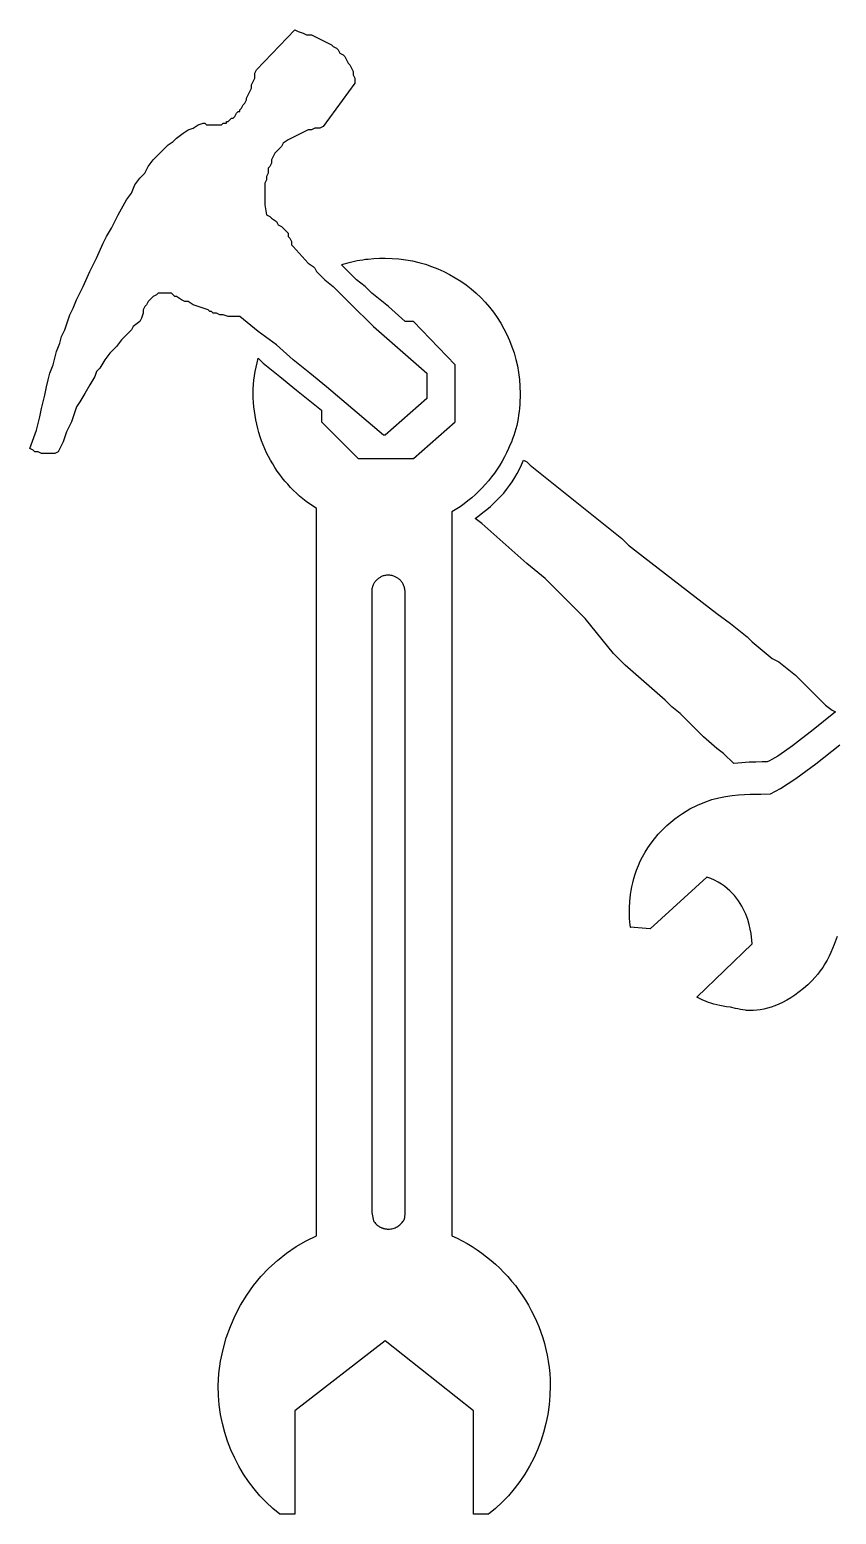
# Model space of a CAD drawing. Extents: x 101.3 to 159.9, y -98.9 to -67.7.
# Drawn here: x 152.067 to 153.73, y -77.47 to -74.408 of the extents above; entities that cross this region are included whole.
import ezdxf

# ---------------------------------------------------------------- set-up
doc = ezdxf.new("R2010")
doc.units = 0
doc.layers.add('BLACK', color=7, linetype='CONTINUOUS')

msp = doc.modelspace()

# ---------------------------------------------------------------- linework, layer by layer
at = {"layer": 'BLACK', "linetype": 'CONTINUOUS'}
for p, q in [((152.534342, -74.49093), (152.613453, -74.408379)), ((152.613453, -74.408379), (152.620331, -74.411818)), ((152.620331, -74.411818), (152.63065, -74.415259)), ((152.63065, -74.415259), (152.63753, -74.418697)), ((152.63753, -74.418697), (152.647848, -74.418697)), ((152.647848, -74.418697), (152.654727, -74.422138)), ((152.654727, -74.422138), (152.661606, -74.425577)), ((152.661606, -74.425577), (152.668485, -74.429016)), ((152.668485, -74.429016), (152.675365, -74.432456)), ((152.675365, -74.432456), (152.682244, -74.435895)), ((152.682244, -74.435895), (152.689123, -74.439336)), ((152.689123, -74.439336), (152.692563, -74.442775)), ((152.692563, -74.442775), (152.699442, -74.446214)), ((152.699442, -74.446214), (152.702881, -74.449654)), ((152.702881, -74.449654), (152.706321, -74.456534)), ((152.706321, -74.456534), (152.7132, -74.459973)), ((152.7132, -74.459973), (152.71664, -74.463411)), ((152.71664, -74.463411), (152.720079, -74.470291)), ((152.720079, -74.470291), (152.723519, -74.477171)), ((152.723519, -74.477171), (152.726959, -74.480609)), ((152.527463, -74.515005), (152.530902, -74.508128)), ((152.530902, -74.497807), (152.534342, -74.49093)), ((152.530902, -74.508128), (152.530902, -74.497807)), ((152.726959, -74.480609), (152.730398, -74.487489)), ((152.730398, -74.487489), (152.733838, -74.494369)), ((152.733838, -74.494369), (152.733838, -74.501248)), ((152.733838, -74.501248), (152.737277, -74.508128)), ((152.737277, -74.508128), (152.737277, -74.518446)), ((152.517144, -74.542524), (152.520584, -74.535644)), ((152.520584, -74.535644), (152.524023, -74.528764)), ((152.524023, -74.521885), (152.527463, -74.515005)), ((152.524023, -74.528764), (152.524023, -74.521885)), ((152.737277, -74.518446), (152.671925, -74.607874)), ((152.499946, -74.573479), (152.503386, -74.57004)), ((152.503386, -74.57004), (152.506825, -74.56316)), ((152.506825, -74.56316), (152.510265, -74.559722)), ((152.510265, -74.559722), (152.513704, -74.552842)), ((152.513704, -74.549401), (152.517144, -74.542524)), ((152.513704, -74.552842), (152.513704, -74.549401)), ((152.413957, -74.604436), (152.424276, -74.600995)), ((152.424276, -74.600995), (152.427715, -74.600995)), ((152.427715, -74.600995), (152.431154, -74.604436)), ((152.462111, -74.604436), (152.46555, -74.600995)), ((152.46555, -74.600995), (152.472429, -74.600995)), ((152.472429, -74.600995), (152.472429, -74.597556)), ((152.472429, -74.597556), (152.475869, -74.597556)), ((152.475869, -74.597556), (152.479308, -74.594117)), ((152.479308, -74.594117), (152.482748, -74.590677)), ((152.482748, -74.590677), (152.486188, -74.590677)), ((152.486188, -74.590677), (152.489627, -74.587238)), ((152.489627, -74.587238), (152.493067, -74.580358)), ((152.493067, -74.580358), (152.496506, -74.576919)), ((152.496506, -74.576919), (152.499946, -74.576919)), ((152.499946, -74.576919), (152.499946, -74.573479)), ((152.362363, -74.638831), (152.369242, -74.631952)), ((152.369242, -74.631952), (152.383, -74.621634)), ((152.383, -74.621634), (152.393319, -74.614754)), ((152.393319, -74.614754), (152.403638, -74.611315)), ((152.403638, -74.611315), (152.413957, -74.604436)), ((152.431154, -74.604436), (152.462111, -74.604436)), ((152.613453, -74.628513), (152.599694, -74.635391)), ((152.627211, -74.621634), (152.613453, -74.628513)), ((152.640969, -74.614754), (152.627211, -74.621634)), ((152.647848, -74.614754), (152.640969, -74.614754)), ((152.654727, -74.611315), (152.647848, -74.614754)), ((152.665046, -74.611315), (152.654727, -74.611315)), ((152.671925, -74.607874), (152.665046, -74.611315)), ((152.331407, -74.666348), (152.341725, -74.656029)), ((152.341725, -74.656029), (152.352044, -74.645711)), ((152.352044, -74.645711), (152.362363, -74.638831)), ((152.572177, -74.662909), (152.568738, -74.669786)), ((152.575617, -74.659468), (152.572177, -74.662909)), ((152.582496, -74.652588), (152.575617, -74.659468)), ((152.585935, -74.64915), (152.582496, -74.652588)), ((152.589376, -74.64227), (152.585935, -74.64915)), ((152.599694, -74.635391), (152.589376, -74.64227)), ((152.30389, -74.704182), (152.310769, -74.690425)), ((152.310769, -74.690425), (152.321088, -74.676666)), ((152.321088, -74.676666), (152.331407, -74.666348)), ((152.561859, -74.690425), (152.558419, -74.693864)), ((152.558419, -74.693864), (152.558419, -74.704182)), ((152.565298, -74.683546), (152.561859, -74.690425)), ((152.568738, -74.669786), (152.565298, -74.676666)), ((152.565298, -74.676666), (152.565298, -74.683546)), ((152.283252, -74.72826), (152.293571, -74.714503)), ((152.293571, -74.714503), (152.30389, -74.704182)), ((152.55498, -74.717942), (152.55154, -74.724821)), ((152.558419, -74.704182), (152.55498, -74.711062)), ((152.55498, -74.711062), (152.55498, -74.717942)), ((152.266054, -74.759217), (152.276373, -74.745458)), ((152.276373, -74.745458), (152.283252, -74.72826)), ((152.55154, -74.724821), (152.55154, -74.769535)), ((152.248857, -74.790172), (152.266054, -74.759217)), ((152.55154, -74.769535), (152.55498, -74.790172)), ((152.235099, -74.81769), (152.248857, -74.790172)), ((152.55498, -74.790172), (152.561859, -74.793613)), ((152.561859, -74.793613), (152.565298, -74.797051)), ((152.565298, -74.797051), (152.575617, -74.803931)), ((152.575617, -74.803931), (152.579057, -74.810811)), ((152.579057, -74.810811), (152.585935, -74.814249)), ((152.585935, -74.814249), (152.592815, -74.821129)), ((152.2179, -74.848645), (152.22478, -74.834888)), ((152.22478, -74.834888), (152.235099, -74.81769)), ((152.592815, -74.821129), (152.596254, -74.824568)), ((152.596254, -74.824568), (152.599694, -74.828008)), ((152.599694, -74.828008), (152.599694, -74.834888)), ((152.599694, -74.834888), (152.603134, -74.838327)), ((152.603134, -74.838327), (152.606573, -74.845206)), ((152.606573, -74.845206), (152.606573, -74.852086)), ((152.204142, -74.879602), (152.2179, -74.848645)), ((152.606573, -74.852086), (152.610013, -74.855525)), ((152.610013, -74.855525), (152.640969, -74.889921)), ((152.176626, -74.938076), (152.190384, -74.907119)), ((152.190384, -74.907119), (152.204142, -74.879602)), ((152.640969, -74.889921), (152.651288, -74.8968)), ((152.651288, -74.8968), (152.654727, -74.900239)), ((152.654727, -74.900239), (152.658167, -74.907119)), ((152.658167, -74.907119), (152.675365, -74.924317)), ((152.709761, -74.893359), (152.71496, -74.891504)), ((152.723519, -74.907119), (152.709761, -74.893359)), ((152.71496, -74.891504), (152.720234, -74.889806)), ((152.720234, -74.889806), (152.725579, -74.888258)), ((152.740717, -74.924317), (152.723519, -74.907119)), ((152.725579, -74.888258), (152.730989, -74.886856)), ((152.730989, -74.886856), (152.73646, -74.885596)), ((152.73646, -74.885596), (152.741987, -74.884472)), ((152.741987, -74.884472), (152.747563, -74.883478)), ((152.747563, -74.883478), (152.753185, -74.88261)), ((152.753185, -74.88261), (152.758848, -74.881864)), ((152.758848, -74.881864), (152.764545, -74.881233)), ((152.764545, -74.881233), (152.776026, -74.880299)), ((152.776026, -74.880299), (152.787588, -74.879768)), ((152.787588, -74.879768), (152.79919, -74.8796)), ((152.79919, -74.8796), (152.813607, -74.87996)), ((152.813607, -74.87996), (152.827826, -74.881029)), ((152.827826, -74.881029), (152.841829, -74.882789)), ((152.841829, -74.882789), (152.8556, -74.885223)), ((152.8556, -74.885223), (152.869122, -74.888315)), ((152.869122, -74.888315), (152.882377, -74.892048)), ((152.882377, -74.892048), (152.895349, -74.896404)), ((152.895349, -74.896404), (152.90802, -74.901366)), ((152.90802, -74.901366), (152.920374, -74.906918)), ((152.920374, -74.906918), (152.932394, -74.913043)), ((152.162867, -74.965592), (152.176626, -74.938076)), ((152.675365, -74.924317), (152.692563, -74.938076)), ((152.692563, -74.938076), (152.709761, -74.955274)), ((152.757915, -74.938074), (152.740717, -74.924317)), ((152.764794, -74.944953), (152.757915, -74.938074)), ((152.932394, -74.913043), (152.944062, -74.919723)), ((152.944062, -74.919723), (152.955362, -74.926941)), ((152.955362, -74.926941), (152.966276, -74.934681)), ((152.966276, -74.934681), (152.976788, -74.942926)), ((152.155988, -74.98279), (152.162867, -74.965592)), ((152.310769, -74.969031), (152.307329, -74.97591)), ((152.314209, -74.965592), (152.310769, -74.969031)), ((152.317648, -74.962151), (152.314209, -74.965592)), ((152.321088, -74.958712), (152.317648, -74.962151)), ((152.327967, -74.955274), (152.321088, -74.958712)), ((152.331407, -74.951833), (152.327967, -74.955274)), ((152.358923, -74.951833), (152.331407, -74.951833)), ((152.362363, -74.955274), (152.358923, -74.951833)), ((152.365803, -74.958712), (152.362363, -74.955274)), ((152.369242, -74.958712), (152.365803, -74.958712)), ((152.379561, -74.965592), (152.369242, -74.958712)), ((152.38644, -74.969031), (152.379561, -74.965592)), ((152.393319, -74.969031), (152.38644, -74.969031)), ((152.403638, -74.97591), (152.393319, -74.969031)), ((152.709761, -74.955274), (152.726959, -74.972471)), ((152.771673, -74.951833), (152.764794, -74.944953)), ((152.788871, -74.965592), (152.771673, -74.951833)), ((152.806069, -74.979351), (152.788871, -74.965592)), ((152.976788, -74.942926), (152.98688, -74.951658)), ((152.98688, -74.951658), (152.996536, -74.96086)), ((152.996536, -74.96086), (153.005738, -74.970516)), ((152.13879, -75.027504), (152.149109, -74.996547)), ((152.149109, -74.996547), (152.155988, -74.98279)), ((152.30045, -74.993108), (152.297011, -75.003426)), ((152.30389, -74.979349), (152.30045, -74.986228)), ((152.30045, -74.986228), (152.30045, -74.993108)), ((152.307329, -74.97591), (152.30389, -74.979349)), ((152.413957, -74.979349), (152.403638, -74.97591)), ((152.424276, -74.98279), (152.413957, -74.979349)), ((152.434594, -74.986228), (152.424276, -74.98279)), ((152.438034, -74.989669), (152.434594, -74.986228)), ((152.441473, -74.989669), (152.438034, -74.989669)), ((152.444912, -74.993108), (152.441473, -74.989669)), ((152.451792, -74.993108), (152.444912, -74.993108)), ((152.458671, -74.996547), (152.451792, -74.993108)), ((152.46555, -74.996547), (152.458671, -74.996547)), ((152.475869, -74.999988), (152.46555, -74.996547)), ((152.499946, -74.999988), (152.475869, -74.999988)), ((152.537782, -75.030943), (152.499946, -74.999988)), ((152.726959, -74.972471), (152.733838, -74.979349)), ((152.733838, -74.979349), (152.744157, -74.989669)), ((152.744157, -74.989669), (152.757915, -75.003426)), ((152.840465, -75.010308), (152.806069, -74.979351)), ((153.005738, -74.970516), (153.01447, -74.980608)), ((153.01447, -74.980608), (153.022715, -74.99112)), ((153.022715, -74.99112), (153.030455, -75.002034)), ((152.131911, -75.041263), (152.13879, -75.027504)), ((152.276373, -75.027504), (152.269494, -75.034384)), ((152.279813, -75.020624), (152.276373, -75.027504)), ((152.293571, -75.010306), (152.279813, -75.020624)), ((152.297011, -75.003426), (152.293571, -75.010306)), ((152.757915, -75.003426), (152.775113, -75.020624)), ((152.775113, -75.020624), (152.885179, -75.116932)), ((152.857663, -75.010308), (152.840465, -75.010308)), ((152.943652, -75.099736), (152.857663, -75.010308)), ((153.030455, -75.002034), (153.037673, -75.013334)), ((153.037673, -75.013334), (153.044353, -75.025002)), ((153.044353, -75.025002), (153.050478, -75.037021)), ((152.121592, -75.072218), (152.128471, -75.05502)), ((152.128471, -75.05502), (152.131911, -75.041263)), ((152.255735, -75.048141), (152.245417, -75.0619)), ((152.269494, -75.034384), (152.255735, -75.048141)), ((152.575617, -75.058461), (152.537782, -75.030943)), ((152.610013, -75.089416), (152.575617, -75.058461)), ((153.050478, -75.037021), (153.05603, -75.049375)), ((153.05603, -75.049375), (153.060992, -75.062047)), ((152.114713, -75.099734), (152.118152, -75.085977)), ((152.118152, -75.085977), (152.121592, -75.072218)), ((152.221339, -75.089416), (152.211022, -75.106614)), ((152.231658, -75.075659), (152.221339, -75.089416)), ((152.245417, -75.0619), (152.231658, -75.075659)), ((152.535363, -75.095006), (152.537782, -75.085977)), ((152.537782, -75.085977), (152.5481, -75.096296)), ((152.644408, -75.116932), (152.610013, -75.089416)), ((153.060992, -75.062047), (153.065349, -75.075018)), ((153.065349, -75.075018), (153.069081, -75.088274)), ((153.069081, -75.088274), (153.072173, -75.101795)), ((152.104394, -75.130691), (152.107834, -75.116932)), ((152.107834, -75.116932), (152.114713, -75.099734)), ((152.204142, -75.113494), (152.200703, -75.123812)), ((152.211022, -75.106614), (152.204142, -75.113494)), ((152.528914, -75.131121), (152.530043, -75.122092)), ((152.530043, -75.122092), (152.531494, -75.113063)), ((152.531494, -75.113063), (152.533267, -75.104034)), ((152.533267, -75.104034), (152.535363, -75.095006)), ((152.5481, -75.096296), (152.582496, -75.123812)), ((152.678804, -75.144451), (152.644408, -75.116932)), ((152.885179, -75.116932), (152.885179, -75.168526)), ((152.943652, -75.216681), (152.943652, -75.099736)), ((153.072173, -75.101795), (153.074608, -75.115566)), ((153.074608, -75.115566), (153.076368, -75.12957)), ((152.097515, -75.161648), (152.100954, -75.144451)), ((152.100954, -75.144451), (152.104394, -75.130691)), ((152.190384, -75.14101), (152.180065, -75.158208)), ((152.200703, -75.123812), (152.190384, -75.14101)), ((152.527463, -75.158208), (152.527624, -75.149179)), ((152.527624, -75.149179), (152.528108, -75.14015)), ((152.528108, -75.14015), (152.528914, -75.131121)), ((152.582496, -75.123812), (152.616892, -75.151328)), ((152.616892, -75.151328), (152.651288, -75.178844)), ((152.79575, -75.244197), (152.678804, -75.144451)), ((153.076368, -75.12957), (153.077436, -75.143788)), ((153.077436, -75.143788), (153.077796, -75.158206)), ((152.090636, -75.189165), (152.094075, -75.175406)), ((152.094075, -75.175406), (152.097515, -75.161648)), ((152.169746, -75.175406), (152.162867, -75.185724)), ((152.180065, -75.158208), (152.169746, -75.175406)), ((152.527614, -75.167528), (152.527463, -75.158208)), ((152.528062, -75.176782), (152.527614, -75.167528)), ((152.528804, -75.185965), (152.528062, -75.176782)), ((152.651288, -75.178844), (152.668485, -75.192603)), ((152.885179, -75.168526), (152.79919, -75.244197)), ((153.077048, -75.18106), (153.076452, -75.188517)), ((153.077467, -75.173523), (153.077048, -75.18106)), ((153.077715, -75.165904), (153.077467, -75.173523)), ((153.077796, -75.158206), (153.077715, -75.165904)), ((152.080317, -75.233879), (152.087196, -75.206363)), ((152.087196, -75.206363), (152.090636, -75.189165)), ((152.159428, -75.196044), (152.152548, -75.216681)), ((152.162867, -75.185724), (152.159428, -75.196044)), ((152.529835, -75.195069), (152.528804, -75.185965)), ((152.53115, -75.204091), (152.529835, -75.195069)), ((152.532746, -75.213024), (152.53115, -75.204091)), ((152.534618, -75.221862), (152.532746, -75.213024)), ((152.668485, -75.192603), (152.668485, -75.216681)), ((153.073558, -75.210404), (153.072207, -75.217538)), ((153.074713, -75.203189), (153.073558, -75.210404)), ((153.075676, -75.195893), (153.074713, -75.203189)), ((153.076452, -75.188517), (153.075676, -75.195893)), ((152.066558, -75.271714), (152.080317, -75.233879)), ((152.14223, -75.237318), (152.13535, -75.257957)), ((152.152548, -75.216681), (152.14223, -75.237318)), ((152.536761, -75.230601), (152.534618, -75.221862)), ((152.539171, -75.239233), (152.536761, -75.230601)), ((152.541844, -75.247754), (152.539171, -75.239233)), ((152.668485, -75.216681), (152.744157, -75.292352)), ((152.79919, -75.244197), (152.79575, -75.244197)), ((152.857663, -75.292352), (152.943652, -75.216681)), ((153.066924, -75.238458), (153.064737, -75.24527)), ((153.068895, -75.231565), (153.066924, -75.238458)), ((153.070654, -75.224592), (153.068895, -75.231565)), ((153.072207, -75.217538), (153.070654, -75.224592)), ((152.073438, -75.275154), (152.066558, -75.271714)), ((152.076877, -75.278593), (152.073438, -75.275154)), ((152.13535, -75.257957), (152.125032, -75.278593)), ((152.544775, -75.256158), (152.541844, -75.247754)), ((152.54796, -75.264439), (152.544775, -75.256158)), ((152.551394, -75.272591), (152.54796, -75.264439)), ((152.555073, -75.28061), (152.551394, -75.272591)), ((153.053719, -75.271711), (153.049689, -75.280659)), ((153.056824, -75.265222), (153.053719, -75.271711)), ((153.059691, -75.258652), (153.056824, -75.265222)), ((153.062327, -75.252001), (153.059691, -75.258652)), ((153.064737, -75.24527), (153.062327, -75.252001)), ((152.083757, -75.278593), (152.076877, -75.278593)), ((152.090636, -75.282034), (152.083757, -75.278593)), ((152.118152, -75.282034), (152.090636, -75.282034)), ((152.125032, -75.278593), (152.118152, -75.282034)), ((152.558993, -75.288488), (152.555073, -75.28061)), ((152.563149, -75.296221), (152.558993, -75.288488)), ((152.567537, -75.303803), (152.563149, -75.296221)), ((152.572152, -75.311228), (152.567537, -75.303803)), ((152.744157, -75.292352), (152.857663, -75.292352)), ((153.040682, -75.29805), (153.035715, -75.306484)), ((153.045342, -75.28944), (153.040682, -75.29805)), ((153.049689, -75.280659), (153.045342, -75.28944)), ((153.076298, -75.314509), (153.080645, -75.305307)), ((153.080645, -75.305307), (153.084675, -75.295793)), ((153.084675, -75.295793), (153.091555, -75.299232)), ((153.091555, -75.299232), (153.098433, -75.306111)), ((153.098433, -75.306111), (153.132829, -75.333628)), ((152.57699, -75.318491), (152.572152, -75.311228)), ((152.582046, -75.325586), (152.57699, -75.318491)), ((152.587317, -75.332506), (152.582046, -75.325586)), ((152.592798, -75.339247), (152.587317, -75.332506)), ((153.01902, -75.330676), (153.012874, -75.338353)), ((153.024879, -75.322801), (153.01902, -75.330676)), ((153.030446, -75.314736), (153.024879, -75.322801)), ((153.035715, -75.306484), (153.030446, -75.314736)), ((153.061402, -75.340341), (153.066671, -75.332016)), ((153.066671, -75.332016), (153.071638, -75.323409)), ((153.071638, -75.323409), (153.076298, -75.314509)), ((153.132829, -75.333628), (153.167225, -75.361144)), ((152.598483, -75.345803), (152.592798, -75.339247)), ((152.60437, -75.352168), (152.598483, -75.345803)), ((152.610453, -75.358337), (152.60437, -75.352168)), ((152.616729, -75.364304), (152.610453, -75.358337)), ((152.623191, -75.370062), (152.616729, -75.364304)), ((152.985519, -75.366998), (152.978012, -75.373618)), ((152.992763, -75.360157), (152.985519, -75.366998)), ((152.999741, -75.353099), (152.992763, -75.360157)), ((153.006446, -75.345829), (152.999741, -75.353099)), ((153.012874, -75.338353), (153.006446, -75.345829)), ((153.037402, -75.371022), (153.04383, -75.363725)), ((153.04383, -75.363725), (153.049976, -75.356185)), ((153.049976, -75.356185), (153.055835, -75.348394)), ((153.055835, -75.348394), (153.061402, -75.340341)), ((153.167225, -75.361144), (153.201621, -75.38866)), ((152.629838, -75.375607), (152.623191, -75.370062)), ((152.636663, -75.380933), (152.629838, -75.375607)), ((152.643662, -75.386035), (152.636663, -75.380933)), ((152.650832, -75.390905), (152.643662, -75.386035)), ((152.658167, -75.39554), (152.650832, -75.390905)), ((152.658167, -76.895197), (152.658167, -75.39554)), ((152.953971, -75.392097), (152.936773, -75.402415)), ((152.962233, -75.386172), (152.953971, -75.392097)), ((152.970249, -75.380011), (152.962233, -75.386172)), ((152.978012, -75.373618), (152.970249, -75.380011)), ((153.001205, -75.404234), (153.008968, -75.397994)), ((153.008968, -75.397994), (153.016475, -75.391564)), ((153.016475, -75.391564), (153.023719, -75.384931)), ((153.023719, -75.384931), (153.030696, -75.378087)), ((153.030696, -75.378087), (153.037402, -75.371022)), ((153.201621, -75.38866), (153.218819, -75.402419)), ((152.936773, -75.402415), (152.936773, -76.847044)), ((152.984927, -75.416179), (152.99319, -75.410292)), ((152.998686, -75.426497), (152.984927, -75.416179)), ((152.99319, -75.410292), (153.001205, -75.404234)), ((153.029642, -75.454013), (152.998686, -75.426497)), ((153.218819, -75.402419), (153.236017, -75.416179)), ((153.236017, -75.416179), (153.253214, -75.429938)), ((153.060598, -75.481529), (153.029642, -75.454013)), ((153.253214, -75.429938), (153.270413, -75.443697)), ((153.270413, -75.443697), (153.28761, -75.457456)), ((153.28761, -75.457456), (153.29449, -75.464336)), ((153.091555, -75.509046), (153.060598, -75.481529)), ((153.29449, -75.464336), (153.297929, -75.467774)), ((153.297929, -75.467774), (153.301369, -75.471213)), ((153.301369, -75.471213), (153.332325, -75.49529)), ((153.12939, -75.540007), (153.091555, -75.509046)), ((153.332325, -75.49529), (153.483667, -75.612237)), ((152.776271, -75.550482), (152.775494, -75.551921)), ((152.777114, -75.549078), (152.776271, -75.550482)), ((152.778024, -75.547712), (152.777114, -75.549078)), ((152.778997, -75.546387), (152.778024, -75.547712)), ((152.780034, -75.545106), (152.778997, -75.546387)), ((152.781132, -75.543872), (152.780034, -75.545106)), ((152.78229, -75.542688), (152.781132, -75.543872)), ((152.783508, -75.541558), (152.78229, -75.542688)), ((152.784784, -75.540485), (152.783508, -75.541558)), ((152.786117, -75.539471), (152.784784, -75.540485)), ((152.787504, -75.538521), (152.786117, -75.539471)), ((152.788946, -75.537637), (152.787504, -75.538521)), ((152.790441, -75.536822), (152.788946, -75.537637)), ((152.791988, -75.536079), (152.790441, -75.536822)), ((152.793585, -75.535412), (152.791988, -75.536079)), ((152.795231, -75.534823), (152.793585, -75.535412)), ((152.796925, -75.534317), (152.795231, -75.534823)), ((152.798666, -75.533896), (152.796925, -75.534317)), ((152.800452, -75.533562), (152.798666, -75.533896)), ((152.802282, -75.53332), (152.800452, -75.533562)), ((152.804154, -75.533173), (152.802282, -75.53332)), ((152.806069, -75.533123), (152.804154, -75.533173)), ((152.807681, -75.533163), (152.806069, -75.533123)), ((152.809289, -75.533283), (152.807681, -75.533163)), ((152.810892, -75.53348), (152.809289, -75.533283)), ((152.812484, -75.533755), (152.810892, -75.53348)), ((152.814065, -75.534104), (152.812484, -75.533755)), ((152.815629, -75.534529), (152.814065, -75.534104)), ((152.817175, -75.535026), (152.815629, -75.534529)), ((152.818699, -75.535595), (152.817175, -75.535026)), ((152.820197, -75.536235), (152.818699, -75.535595)), ((152.821667, -75.536944), (152.820197, -75.536235)), ((152.823106, -75.537721), (152.821667, -75.536944)), ((152.82451, -75.538565), (152.823106, -75.537721)), ((152.825876, -75.539474), (152.82451, -75.538565)), ((152.827201, -75.540448), (152.825876, -75.539474)), ((152.828482, -75.541484), (152.827201, -75.540448)), ((152.829716, -75.542582), (152.828482, -75.541484)), ((152.830899, -75.543741), (152.829716, -75.542582)), ((152.832029, -75.544959), (152.830899, -75.543741)), ((152.833103, -75.546235), (152.832029, -75.544959)), ((152.834116, -75.547567), (152.833103, -75.546235)), ((152.835067, -75.548955), (152.834116, -75.547567)), ((152.835951, -75.550397), (152.835067, -75.548955)), ((152.836766, -75.551892), (152.835951, -75.550397)), ((153.184423, -75.595039), (153.12939, -75.540007)), ((152.771713, -75.565907), (152.771673, -75.567519)), ((152.771673, -75.567519), (152.771673, -76.847044)), ((152.771832, -75.564298), (152.771713, -75.565907)), ((152.77203, -75.562696), (152.771832, -75.564298)), ((152.772304, -75.561103), (152.77203, -75.562696)), ((152.772654, -75.559523), (152.772304, -75.561103)), ((152.773079, -75.557958), (152.772654, -75.559523)), ((152.773576, -75.556413), (152.773079, -75.557958)), ((152.774145, -75.554889), (152.773576, -75.556413)), ((152.774785, -75.553391), (152.774145, -75.554889)), ((152.775494, -75.551921), (152.774785, -75.553391)), ((152.837509, -75.553439), (152.836766, -75.551892)), ((152.838176, -75.555035), (152.837509, -75.553439)), ((152.838764, -75.556682), (152.838176, -75.555035)), ((152.839271, -75.558375), (152.838764, -75.556682)), ((152.839692, -75.560116), (152.839271, -75.558375)), ((152.840025, -75.561902), (152.839692, -75.560116)), ((152.840267, -75.563732), (152.840025, -75.561902)), ((152.840415, -75.565605), (152.840267, -75.563732)), ((152.840465, -75.567519), (152.840415, -75.565605)), ((152.840465, -76.847044), (152.840465, -75.567519)), ((153.21194, -75.622555), (153.184423, -75.595039)), ((153.483667, -75.612237), (153.511183, -75.632874)), ((153.270413, -75.694786), (153.21194, -75.622555)), ((153.511183, -75.632874), (153.528381, -75.646633)), ((153.528381, -75.646633), (153.545579, -75.660392)), ((153.545579, -75.660392), (153.555898, -75.67071)), ((153.555898, -75.67071), (153.576536, -75.687909)), ((153.29449, -75.718863), (153.270413, -75.694786)), ((153.576536, -75.687909), (153.597173, -75.705106)), ((153.322006, -75.742941), (153.29449, -75.718863)), ((153.597173, -75.705106), (153.604052, -75.708545)), ((153.604052, -75.708545), (153.610932, -75.711984)), ((153.610932, -75.711984), (153.628129, -75.725743)), ((153.628129, -75.725743), (153.645328, -75.739502)), ((153.349523, -75.767019), (153.322006, -75.742941)), ((153.645328, -75.739502), (153.659086, -75.753262)), ((153.659086, -75.753262), (153.693481, -75.787658)), ((153.37704, -75.791096), (153.349523, -75.767019)), ((153.390798, -75.804855), (153.37704, -75.791096)), ((153.693481, -75.787658), (153.70724, -75.801417)), ((153.407996, -75.818614), (153.390798, -75.804855)), ((153.418315, -75.828933), (153.407996, -75.818614)), ((153.727877, -75.815174), (153.678756, -75.854514)), ((153.70724, -75.801417), (153.720998, -75.811735)), ((153.720998, -75.811735), (153.727877, -75.815174)), ((153.445832, -75.856449), (153.418315, -75.828933)), ((153.456151, -75.866767), (153.445832, -75.856449)), ((153.678756, -75.854514), (153.657863, -75.870798)), ((153.483667, -75.890845), (153.456151, -75.866767)), ((153.639308, -75.884826), (153.623011, -75.896595)), ((153.657863, -75.870798), (153.639308, -75.884826)), ((153.687668, -75.921818), (153.737282, -75.883154)), ((153.497425, -75.901163), (153.483667, -75.890845)), ((153.518063, -75.9218), (153.497425, -75.901163)), ((153.56353, -75.918415), (153.556825, -75.918543)), ((153.576536, -75.918361), (153.56353, -75.918415)), ((153.586855, -75.918361), (153.576536, -75.918361)), ((153.591613, -75.916144), (153.586855, -75.918361)), ((153.596864, -75.913363), (153.591613, -75.916144)), ((153.60889, -75.906108), (153.596864, -75.913363)), ((153.623011, -75.896595), (153.60889, -75.906108)), ((153.526783, -75.920665), (153.518063, -75.9218)), ((153.534938, -75.919812), (153.526783, -75.920665)), ((153.54261, -75.919201), (153.534938, -75.919812)), ((153.549879, -75.918791), (153.54261, -75.919201)), ((153.556825, -75.918543), (153.549879, -75.918791)), ((153.646503, -75.952113), (153.687668, -75.921818)), ((153.593734, -75.983708), (153.61484, -75.973068)), ((153.61484, -75.973068), (153.646503, -75.952113)), ((153.427965, -76.015225), (153.443306, -76.007409)), ((153.443306, -76.007409), (153.458345, -76.001065)), ((153.458345, -76.001065), (153.473046, -75.996036)), ((153.473046, -75.996036), (153.487374, -75.992165)), ((153.487374, -75.992165), (153.501295, -75.989298)), ((153.501295, -75.989298), (153.514772, -75.987277)), ((153.514772, -75.987277), (153.52777, -75.985946)), ((153.52777, -75.985946), (153.540255, -75.985149)), ((153.540255, -75.985149), (153.55219, -75.984729)), ((153.55219, -75.984729), (153.574272, -75.9844)), ((153.574272, -75.9844), (153.593734, -75.983708)), ((153.38852, -76.042225), (153.396516, -76.035894)), ((153.396516, -76.035894), (153.404463, -76.030048)), ((153.404463, -76.030048), (153.412356, -76.024668)), ((153.412356, -76.024668), (153.420192, -76.019733)), ((153.420192, -76.019733), (153.427965, -76.015225)), ((153.354856, -76.076575), (153.362663, -76.067326)), ((153.362663, -76.067326), (153.371194, -76.058145)), ((153.371194, -76.058145), (153.38048, -76.04906)), ((153.38048, -76.04906), (153.38852, -76.042225)), ((153.335474, -76.104481), (153.341292, -76.095178)), ((153.341292, -76.095178), (153.347743, -76.085868)), ((153.347743, -76.085868), (153.354856, -76.076575)), ((153.317898, -76.141092), (153.321498, -76.13208)), ((153.321498, -76.13208), (153.325607, -76.122958)), ((153.325607, -76.122958), (153.330255, -76.113749)), ((153.330255, -76.113749), (153.335474, -76.104481)), ((153.309836, -76.167199), (153.312098, -76.158677)), ((153.312098, -76.158677), (153.314774, -76.149966)), ((153.314774, -76.149966), (153.317898, -76.141092)), ((153.463029, -76.155687), (153.346084, -76.262313)), ((153.471164, -76.158776), (153.463029, -76.155687)), ((153.47881, -76.16222), (153.471164, -76.158776)), ((153.485982, -76.165992), (153.47881, -76.16222)), ((153.303686, -76.206071), (153.305239, -76.191373)), ((153.305239, -76.191373), (153.306438, -76.183573)), ((153.306438, -76.183573), (153.30796, -76.175506)), ((153.30796, -76.175506), (153.309836, -76.167199)), ((153.492696, -76.170063), (153.485982, -76.165992)), ((153.498966, -76.174407), (153.492696, -76.170063)), ((153.504808, -76.178995), (153.498966, -76.174407)), ((153.510237, -76.1838), (153.504808, -76.178995)), ((153.515268, -76.188793), (153.510237, -76.1838)), ((153.519916, -76.193948), (153.515268, -76.188793)), ((153.303055, -76.219394), (153.303686, -76.206071)), ((153.3031, -76.231134), (153.303055, -76.219394)), ((153.524196, -76.199236), (153.519916, -76.193948)), ((153.528124, -76.20463), (153.524196, -76.199236)), ((153.531714, -76.210103), (153.528124, -76.20463)), ((153.534981, -76.215625), (153.531714, -76.210103)), ((153.537941, -76.22117), (153.534981, -76.215625)), ((153.540609, -76.226711), (153.537941, -76.22117)), ((153.303572, -76.241086), (153.3031, -76.231134)), ((153.304815, -76.254797), (153.303572, -76.241086)), ((153.305092, -76.258143), (153.304815, -76.254797)), ((153.543, -76.232218), (153.540609, -76.226711)), ((153.54701, -76.243024), (153.543, -76.232218)), ((153.550094, -76.253366), (153.54701, -76.243024)), ((153.552371, -76.263023), (153.550094, -76.253366)), ((153.304809, -76.258874), (153.305035, -76.258848)), ((153.346084, -76.262313), (153.304809, -76.258874)), ((153.305035, -76.258848), (153.305092, -76.258143)), ((153.553963, -76.271773), (153.552371, -76.263023)), ((153.554991, -76.279394), (153.553963, -76.271773)), ((153.555576, -76.285666), (153.554991, -76.279394)), ((153.555898, -76.29327), (153.555576, -76.285666)), ((153.731478, -76.278008), (153.725539, -76.294575)), ((153.442392, -76.403337), (153.555898, -76.29327)), ((153.718633, -76.310899), (153.714793, -76.318895)), ((153.725539, -76.294575), (153.718633, -76.310899)), ((153.701597, -76.341855), (153.696607, -76.349065)), ((153.706284, -76.334403), (153.701597, -76.341855)), ((153.710679, -76.32674), (153.706284, -76.334403)), ((153.714793, -76.318895), (153.710679, -76.32674)), ((153.670736, -76.377572), (153.66184, -76.385427)), ((153.679723, -76.368941), (153.670736, -76.377572)), ((153.685681, -76.362638), (153.679723, -76.368941)), ((153.691305, -76.356003), (153.685681, -76.362638)), ((153.696607, -76.349065), (153.691305, -76.356003)), ((153.447336, -76.406078), (153.442392, -76.403337)), ((153.453275, -76.40896), (153.447336, -76.406078)), ((153.635796, -76.404639), (153.627364, -76.409693)), ((153.64436, -76.398931), (153.635796, -76.404639)), ((153.653045, -76.392537), (153.64436, -76.398931)), ((153.66184, -76.385427), (153.653045, -76.392537)), ((153.461309, -76.412366), (153.453275, -76.40896)), ((153.466062, -76.414152), (153.461309, -76.412366)), ((153.471279, -76.415933), (153.466062, -76.414152)), ((153.476939, -76.417664), (153.471279, -76.415933)), ((153.483022, -76.419299), (153.476939, -76.417664)), ((153.489508, -76.420793), (153.483022, -76.419299)), ((153.496377, -76.4221), (153.489508, -76.420793)), ((153.503609, -76.423175), (153.496377, -76.4221)), ((153.511183, -76.423974), (153.503609, -76.423175)), ((153.521502, -76.4265), (153.511183, -76.423974)), ((153.526662, -76.427663), (153.521502, -76.4265)), ((153.531821, -76.428704), (153.526662, -76.427663)), ((153.536981, -76.429584), (153.531821, -76.428704)), ((153.54214, -76.430263), (153.536981, -76.429584)), ((153.54472, -76.430514), (153.54214, -76.430263)), ((153.547299, -76.430699), (153.54472, -76.430514)), ((153.549879, -76.430814), (153.547299, -76.430699)), ((153.552459, -76.430854), (153.549879, -76.430814)), ((153.559027, -76.430687), (153.552459, -76.430854)), ((153.565828, -76.430168), (153.559027, -76.430687)), ((153.572849, -76.429267), (153.565828, -76.430168)), ((153.580083, -76.427952), (153.572849, -76.429267)), ((153.587518, -76.426193), (153.580083, -76.427952)), ((153.595145, -76.423961), (153.587518, -76.426193)), ((153.602952, -76.421226), (153.595145, -76.423961)), ((153.610932, -76.417956), (153.602952, -76.421226)), ((153.619072, -76.414121), (153.610932, -76.417956)), ((153.627364, -76.409693), (153.619072, -76.414121)), ((152.771673, -76.847044), (152.775113, -76.864242)), ((152.775113, -76.864242), (152.776443, -76.866136)), ((152.776443, -76.866136), (152.777854, -76.867944)), ((152.834284, -76.867944), (152.835695, -76.866136)), ((152.835695, -76.866136), (152.837025, -76.864242)), ((152.837025, -76.864242), (152.837338, -76.86391)), ((152.837338, -76.86391), (152.837631, -76.863558)), ((152.837631, -76.863558), (152.837905, -76.863187)), ((152.837905, -76.863187), (152.838161, -76.862798)), ((152.838161, -76.862798), (152.838399, -76.862392)), ((152.838399, -76.862392), (152.83862, -76.861968)), ((152.83862, -76.861968), (152.838825, -76.861528)), ((152.838825, -76.861528), (152.839014, -76.861072)), ((152.839014, -76.861072), (152.839347, -76.860115)), ((152.839347, -76.860115), (152.839625, -76.859104)), ((152.839625, -76.859104), (152.839853, -76.858041)), ((152.839853, -76.858041), (152.840035, -76.856934)), ((152.840035, -76.856934), (152.840177, -76.855786)), ((152.840177, -76.855786), (152.840283, -76.854602)), ((152.840283, -76.854602), (152.84036, -76.853389)), ((152.84036, -76.853389), (152.840411, -76.85215)), ((152.840411, -76.85215), (152.840458, -76.849617)), ((152.840458, -76.849617), (152.840465, -76.847044)), ((152.936773, -76.847044), (152.936773, -76.895195)), ((152.636654, -76.905665), (152.658167, -76.895197)), ((152.777854, -76.867944), (152.779345, -76.869661)), ((152.779345, -76.869661), (152.780917, -76.871283)), ((152.780917, -76.871283), (152.78257, -76.872803)), ((152.78257, -76.872803), (152.784303, -76.874218)), ((152.784303, -76.874218), (152.7852, -76.874884)), ((152.7852, -76.874884), (152.786117, -76.875522)), ((152.786117, -76.875522), (152.787054, -76.876131)), ((152.787054, -76.876131), (152.788011, -76.876711)), ((152.788011, -76.876711), (152.788989, -76.87726)), ((152.788989, -76.87726), (152.789986, -76.877778)), ((152.789986, -76.877778), (152.791004, -76.878265)), ((152.791004, -76.878265), (152.792042, -76.878719)), ((152.792042, -76.878719), (152.7931, -76.879141)), ((152.7931, -76.879141), (152.794178, -76.87953)), ((152.794178, -76.87953), (152.795277, -76.879884)), ((152.795277, -76.879884), (152.796395, -76.880204)), ((152.796395, -76.880204), (152.797534, -76.880488)), ((152.797534, -76.880488), (152.798693, -76.880737)), ((152.798693, -76.880737), (152.799872, -76.880949)), ((152.799872, -76.880949), (152.801071, -76.881124)), ((152.801071, -76.881124), (152.80229, -76.881261)), ((152.80229, -76.881261), (152.803529, -76.88136)), ((152.803529, -76.88136), (152.804789, -76.88142)), ((152.804789, -76.88142), (152.806069, -76.88144)), ((152.806069, -76.88144), (152.808608, -76.88136)), ((152.808608, -76.88136), (152.811067, -76.881124)), ((152.811067, -76.881124), (152.813445, -76.880737)), ((152.813445, -76.880737), (152.815743, -76.880204)), ((152.815743, -76.880204), (152.81796, -76.87953)), ((152.81796, -76.87953), (152.820096, -76.878719)), ((152.820096, -76.878719), (152.822152, -76.877778)), ((152.822152, -76.877778), (152.824127, -76.876711)), ((152.824127, -76.876711), (152.826021, -76.875522)), ((152.826021, -76.875522), (152.827835, -76.874218)), ((152.827835, -76.874218), (152.829568, -76.872803)), ((152.829568, -76.872803), (152.831221, -76.871283)), ((152.831221, -76.871283), (152.832793, -76.869661)), ((152.832793, -76.869661), (152.834284, -76.867944)), ((152.936773, -76.895195), (152.947644, -76.900232)), ((152.596308, -76.931134), (152.616012, -76.917669)), ((152.616012, -76.917669), (152.636654, -76.905665)), ((152.947644, -76.900232), (152.958324, -76.905662)), ((152.958324, -76.905662), (152.968802, -76.911477)), ((152.968802, -76.911477), (152.979069, -76.917667)), ((152.979069, -76.917667), (152.989114, -76.924221)), ((152.989114, -76.924221), (152.998927, -76.931132)), ((152.559972, -76.962146), (152.577606, -76.945985)), ((152.577606, -76.945985), (152.596308, -76.931134)), ((152.998927, -76.931132), (153.008499, -76.938389)), ((153.008499, -76.938389), (153.017818, -76.945983)), ((153.017818, -76.945983), (153.026876, -76.953904)), ((153.026876, -76.953904), (153.035661, -76.962143)), ((152.528171, -76.998095), (152.543472, -76.979541)), ((152.543472, -76.979541), (152.559972, -76.962146)), ((153.035661, -76.962143), (153.044164, -76.970692)), ((153.044164, -76.970692), (153.052376, -76.979539)), ((153.052376, -76.979539), (153.060284, -76.988676)), ((153.060284, -76.988676), (153.067881, -76.998093)), ((152.501428, -77.038377), (152.514135, -77.017732)), ((152.514135, -77.017732), (152.528171, -76.998095)), ((153.067881, -76.998093), (153.075154, -77.007781)), ((153.075154, -77.007781), (153.082096, -77.01773)), ((153.082096, -77.01773), (153.088694, -77.027932)), ((152.490118, -77.059954), (152.501428, -77.038377)), ((153.088694, -77.027932), (153.09494, -77.038375)), ((153.09494, -77.038375), (153.100824, -77.049052)), ((153.100824, -77.049052), (153.106334, -77.059952)), ((152.480269, -77.082388), (152.490118, -77.059954)), ((153.106334, -77.059952), (153.111462, -77.071067)), ((153.111462, -77.071067), (153.116196, -77.082386)), ((152.465215, -77.129522), (152.471946, -77.105602)), ((152.471946, -77.105602), (152.480269, -77.082388)), ((152.79919, -77.111888), (152.613453, -77.256351)), ((152.981488, -77.256351), (152.79919, -77.111888)), ((153.116196, -77.082386), (153.120528, -77.093901)), ((153.120528, -77.093901), (153.124446, -77.105601)), ((153.124446, -77.105601), (153.127941, -77.117477)), ((152.460142, -77.154071), (152.465215, -77.129522)), ((153.127941, -77.117477), (153.131003, -77.129521)), ((153.131003, -77.129521), (153.133621, -77.141722)), ((153.133621, -77.141722), (153.135786, -77.154071)), ((152.456792, -77.179175), (152.460142, -77.154071)), ((153.135786, -77.154071), (153.137487, -77.166558)), ((153.137487, -77.166558), (153.138715, -77.179175)), ((152.455231, -77.204757), (152.456792, -77.179175)), ((153.138715, -77.179175), (153.139459, -77.191911)), ((153.139459, -77.191911), (153.139709, -77.204757)), ((152.455791, -77.224623), (152.455231, -77.204757)), ((152.457455, -77.244212), (152.455791, -77.224623)), ((153.139149, -77.224623), (153.137485, -77.244212)), ((153.139709, -77.204757), (153.139149, -77.224623)), ((152.460197, -77.263489), (152.457455, -77.244212)), ((152.463992, -77.282418), (152.460197, -77.263489)), ((152.613453, -77.256351), (152.613453, -77.469606)), ((152.981488, -77.469606), (152.981488, -77.256351)), ((153.134744, -77.263488), (153.130949, -77.282417)), ((153.137485, -77.244212), (153.134744, -77.263488)), ((152.468814, -77.300963), (152.463992, -77.282418)), ((153.130949, -77.282417), (153.126126, -77.300962)), ((152.474639, -77.319091), (152.468814, -77.300963)), ((152.481442, -77.336765), (152.474639, -77.319091)), ((153.120301, -77.31909), (153.113498, -77.336764)), ((153.126126, -77.300962), (153.120301, -77.31909)), ((152.489197, -77.35395), (152.481442, -77.336765)), ((152.497879, -77.370612), (152.489197, -77.35395)), ((153.105743, -77.35395), (153.097061, -77.370611)), ((153.113498, -77.336764), (153.105743, -77.35395)), ((152.507463, -77.386714), (152.497879, -77.370612)), ((152.517924, -77.402221), (152.507463, -77.386714)), ((153.087477, -77.386713), (153.077016, -77.402221)), ((153.097061, -77.370611), (153.087477, -77.386713)), ((152.529236, -77.417099), (152.517924, -77.402221)), ((152.541375, -77.431311), (152.529236, -77.417099)), ((153.065704, -77.417099), (153.053565, -77.431311)), ((153.077016, -77.402221), (153.065704, -77.417099)), ((152.554314, -77.444824), (152.541375, -77.431311)), ((152.56803, -77.4576), (152.554314, -77.444824)), ((153.040626, -77.444824), (153.02691, -77.4576)), ((153.053565, -77.431311), (153.040626, -77.444824)), ((152.582496, -77.469606), (152.56803, -77.4576)), ((152.613453, -77.469606), (152.582496, -77.469606)), ((153.012444, -77.469606), (152.981488, -77.469606)), ((153.02691, -77.4576), (153.012444, -77.469606))]:
    msp.add_line(p, q, dxfattribs=at)

doc.saveas('drawing.dxf')
